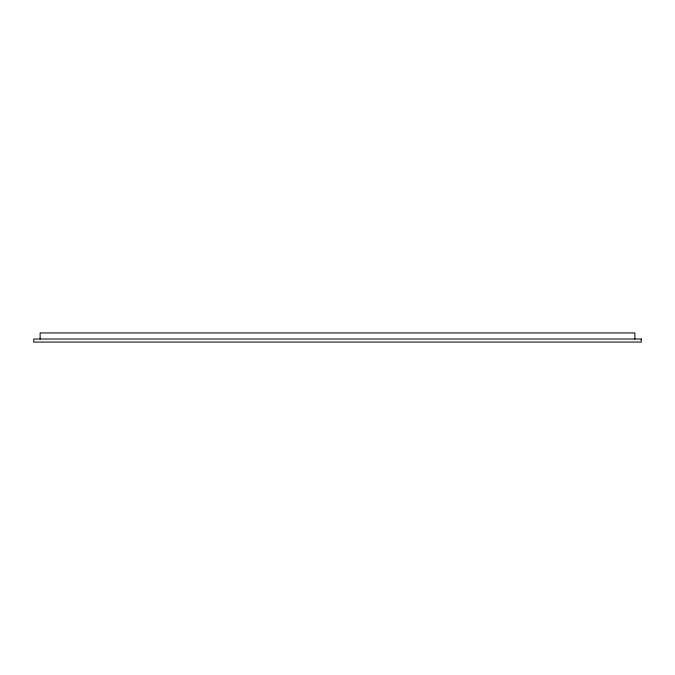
<?xml version="1.0" encoding="UTF-8"?>
<svg xmlns="http://www.w3.org/2000/svg" width="675" height="675" viewBox="0 0 675 675"><rect width="100%" height="100%" fill="white"/><g stroke="black" fill="none" stroke-linecap="round" stroke-linejoin="round"><path stroke-width="1.01" d="M634.871 339.019L634.871 332.944L40.129 332.944L40.129 339.019M641.25 339.019L33.75 339.019L33.75 342.056L641.25 342.056L641.25 339.019"/></g></svg>
